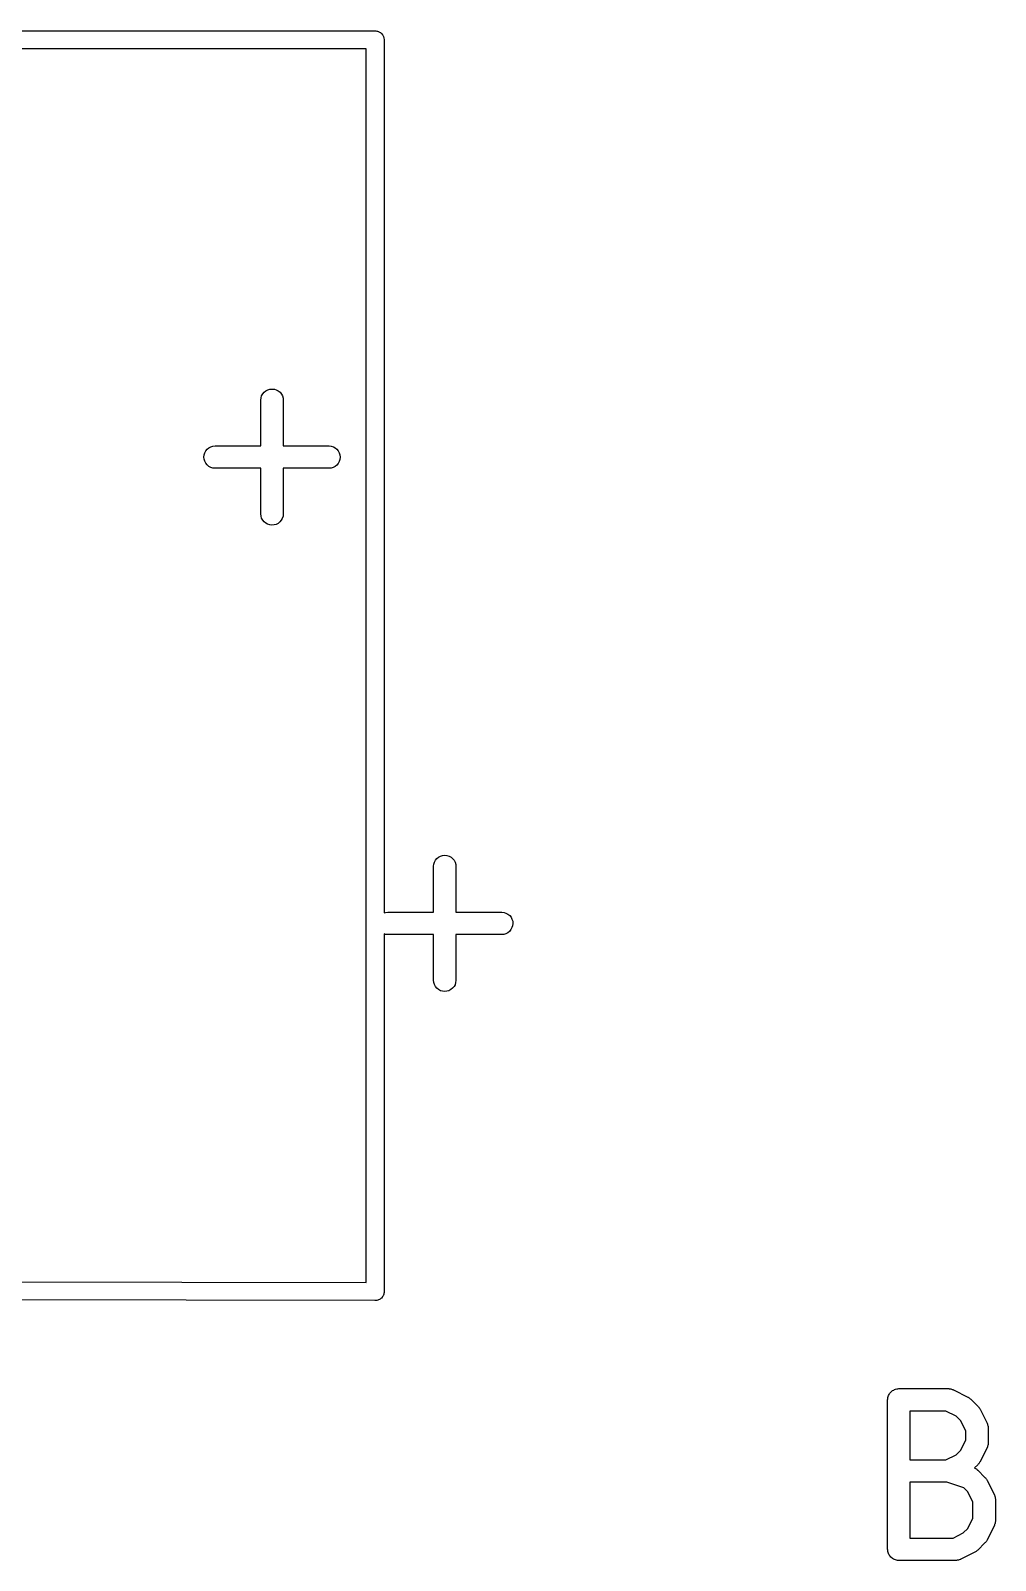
# Model space of a CAD drawing. Extents: x 88 to 197, y -105 to -93.
# Drawn here: x 160.8 to 167.26, y -105.43 to -95.19 of the extents above; entities that cross this region are included whole.
import ezdxf

# ---------------------------------------------------------------- set-up
doc = ezdxf.new("R2010")
doc.units = 0
doc.layers.add('BLACK', color=7, linetype='CONTINUOUS')

msp = doc.modelspace()

# ---------------------------------------------------------------- linework, layer by layer
at = {"layer": 'BLACK', "linetype": 'CONTINUOUS'}
for p, q in [((155.487, -95.185), (163.107, -95.187)), ((163.107, -95.187), (163.11, -95.1867)), ((163.11, -95.1867), (163.113, -95.187)), ((163.113, -95.187), (163.113, -95.187)), ((163.113, -95.187), (163.115, -95.1872)), ((163.115, -95.1872), (163.122, -95.1879)), ((163.122, -95.1879), (163.122, -95.1879)), ((163.122, -95.1879), (163.122, -95.1879)), ((163.122, -95.1879), (163.125, -95.1888)), ((163.125, -95.1888), (163.133, -95.1913)), ((163.133, -95.1913), (163.133, -95.1913)), ((163.133, -95.1913), (163.133, -95.1913)), ((163.133, -95.1913), (163.135, -95.1924)), ((163.135, -95.1924), (163.143, -95.1969)), ((163.143, -95.1969), (163.144, -95.1969)), ((163.144, -95.1969), (163.144, -95.1969)), ((163.144, -95.1969), (163.145, -95.1982)), ((163.145, -95.1982), (163.153, -95.2044)), ((163.153, -95.2044), (163.16, -95.2135)), ((163.16, -95.2135), (163.16, -95.2135)), ((163.16, -95.2135), (163.16, -95.2135)), ((163.16, -95.2135), (163.161, -95.215)), ((163.161, -95.215), (163.166, -95.2239)), ((163.166, -95.2239), (163.169, -95.2352)), ((163.169, -95.2352), (163.17, -95.2441)), ((163.17, -95.2441), (163.17, -95.2441)), ((163.17, -95.2441), (163.17, -95.247)), ((163.17, -95.247), (163.17, -95.2499)), ((163.17, -95.2499), (163.17, -101.093)), ((163.05, -95.307), (155.55, -95.305)), ((163.05, -95.4981), (163.05, -95.307)), ((163.05, -103.569), (163.05, -95.4981)), ((162.35, -97.6305), (162.358, -97.6177)), ((162.358, -97.6177), (162.367, -97.6065)), ((162.367, -97.6065), (162.378, -97.5973)), ((162.378, -97.5973), (162.391, -97.5905)), ((162.391, -97.5905), (162.405, -97.5864)), ((162.405, -97.5864), (162.42, -97.585)), ((162.42, -97.585), (162.435, -97.5866)), ((162.435, -97.5866), (162.448, -97.5909)), ((162.448, -97.5909), (162.461, -97.5979)), ((162.461, -97.5979), (162.473, -97.6072)), ((162.473, -97.6072), (162.482, -97.6185)), ((162.482, -97.6185), (162.489, -97.6315)), ((162.344, -97.659), (162.346, -97.6445)), ((162.344, -97.66), (162.344, -97.659)), ((162.344, -97.966), (162.344, -97.66)), ((162.346, -97.6445), (162.35, -97.6305)), ((162.489, -97.6315), (162.493, -97.6455)), ((162.493, -97.6455), (162.494, -97.66)), ((162.494, -97.66), (162.494, -97.966)), ((161.963, -98.0405), (161.965, -98.0259)), ((161.965, -98.0259), (161.969, -98.0119)), ((161.969, -98.0119), (161.976, -97.9991)), ((161.976, -97.9991), (161.986, -97.9878)), ((161.986, -97.9878), (161.997, -97.9785)), ((161.997, -97.9785), (162.01, -97.9717)), ((162.01, -97.9717), (162.024, -97.9674)), ((162.024, -97.9674), (162.038, -97.966)), ((162.038, -97.966), (162.344, -97.966)), ((162.494, -97.966), (162.8, -97.966)), ((162.8, -97.966), (162.801, -97.966)), ((162.801, -97.966), (162.816, -97.9676)), ((162.816, -97.9676), (162.83, -97.9721)), ((162.83, -97.9721), (162.843, -97.9791)), ((162.843, -97.9791), (162.854, -97.9885)), ((162.854, -97.9885), (162.863, -97.9999)), ((162.863, -97.9999), (162.87, -98.0129)), ((162.87, -98.0129), (162.874, -98.0269)), ((162.874, -98.0269), (162.875, -98.0415)), ((161.965, -98.0551), (161.963, -98.0405)), ((161.969, -98.0691), (161.965, -98.0551)), ((161.976, -98.0821), (161.969, -98.0691)), ((161.985, -98.0935), (161.976, -98.0821)), ((161.996, -98.1029), (161.985, -98.0935)), ((162.009, -98.1099), (161.996, -98.1029)), ((162.023, -98.1144), (162.009, -98.1099)), ((162.037, -98.116), (162.023, -98.1144)), ((162.038, -98.116), (162.037, -98.116)), ((162.344, -98.116), (162.038, -98.116)), ((162.344, -98.422), (162.344, -98.116)), ((162.8, -98.116), (162.494, -98.116)), ((162.494, -98.116), (162.494, -98.422)), ((162.815, -98.1146), (162.8, -98.116)), ((162.829, -98.1103), (162.815, -98.1146)), ((162.842, -98.1035), (162.829, -98.1103)), ((162.853, -98.0942), (162.842, -98.1035)), ((162.863, -98.0829), (162.853, -98.0942)), ((162.87, -98.0701), (162.863, -98.0829)), ((162.874, -98.0561), (162.87, -98.0701)), ((162.875, -98.0415), (162.874, -98.0561)), ((162.346, -98.4365), (162.344, -98.422)), ((162.35, -98.4505), (162.346, -98.4365)), ((162.493, -98.4375), (162.488, -98.4515)), ((162.494, -98.423), (162.493, -98.4375)), ((162.494, -98.422), (162.494, -98.423)), ((162.357, -98.4635), (162.35, -98.4505)), ((162.366, -98.4748), (162.357, -98.4635)), ((162.377, -98.4841), (162.366, -98.4748)), ((162.39, -98.4911), (162.377, -98.4841)), ((162.404, -98.4954), (162.39, -98.4911)), ((162.419, -98.4969), (162.404, -98.4954)), ((162.433, -98.4956), (162.419, -98.4969)), ((162.448, -98.4915), (162.433, -98.4956)), ((162.46, -98.4847), (162.448, -98.4915)), ((162.472, -98.4755), (162.46, -98.4847)), ((162.481, -98.4643), (162.472, -98.4755)), ((162.488, -98.4515), (162.481, -98.4643)), ((163.501, -100.781), (163.503, -100.767)), ((163.501, -100.782), (163.501, -100.781)), ((163.501, -101.088), (163.501, -100.782)), ((163.503, -100.767), (163.507, -100.753)), ((163.507, -100.753), (163.514, -100.74)), ((163.514, -100.74), (163.524, -100.729)), ((163.524, -100.729), (163.535, -100.72)), ((163.535, -100.72), (163.548, -100.713)), ((163.548, -100.713), (163.562, -100.709)), ((163.562, -100.709), (163.577, -100.707)), ((163.577, -100.707), (163.591, -100.709)), ((163.591, -100.709), (163.605, -100.713)), ((163.605, -100.713), (163.618, -100.72)), ((163.618, -100.72), (163.629, -100.73)), ((163.629, -100.73), (163.638, -100.741)), ((163.638, -100.741), (163.645, -100.754)), ((163.645, -100.754), (163.65, -100.768)), ((163.65, -100.768), (163.651, -100.782)), ((163.651, -100.782), (163.651, -101.088)), ((163.17, -101.093), (163.18, -101.09)), ((163.18, -101.09), (163.195, -101.088)), ((163.195, -101.088), (163.501, -101.088)), ((163.651, -101.088), (163.957, -101.088)), ((163.957, -101.088), (163.958, -101.088)), ((163.958, -101.088), (163.973, -101.09)), ((163.973, -101.09), (163.986, -101.094)), ((163.986, -101.094), (163.999, -101.102)), ((163.999, -101.102), (164.011, -101.111)), ((164.019, -101.205), (164.01, -101.217)), ((164.011, -101.111), (164.02, -101.122)), ((164.026, -101.192), (164.019, -101.205)), ((164.02, -101.122), (164.026, -101.135)), ((164.026, -101.135), (164.031, -101.149)), ((164.03, -101.179), (164.026, -101.192)), ((164.032, -101.164), (164.03, -101.179)), ((164.031, -101.149), (164.032, -101.164)), ((163.179, -101.237), (163.17, -101.234)), ((163.17, -101.234), (163.17, -103.626)), ((163.194, -101.238), (163.179, -101.237)), ((163.195, -101.238), (163.194, -101.238)), ((163.501, -101.238), (163.195, -101.238)), ((163.501, -101.544), (163.501, -101.238)), ((163.957, -101.238), (163.651, -101.238)), ((163.651, -101.238), (163.651, -101.544)), ((163.972, -101.237), (163.957, -101.238)), ((163.986, -101.233), (163.972, -101.237)), ((163.998, -101.226), (163.986, -101.233)), ((164.01, -101.217), (163.998, -101.226)), ((163.502, -101.559), (163.501, -101.544)), ((163.507, -101.573), (163.502, -101.559)), ((163.514, -101.586), (163.507, -101.573)), ((163.523, -101.597), (163.514, -101.586)), ((163.534, -101.607), (163.523, -101.597)), ((163.547, -101.614), (163.534, -101.607)), ((163.561, -101.618), (163.547, -101.614)), ((163.575, -101.619), (163.561, -101.618)), ((163.59, -101.618), (163.575, -101.619)), ((163.604, -101.614), (163.59, -101.618)), ((163.617, -101.607), (163.604, -101.614)), ((163.628, -101.598), (163.617, -101.607)), ((163.638, -101.587), (163.628, -101.598)), ((163.645, -101.574), (163.638, -101.587)), ((163.649, -101.56), (163.645, -101.574)), ((163.651, -101.545), (163.649, -101.56)), ((163.651, -101.544), (163.651, -101.545)), ((155.55, -103.555), (163.05, -103.569)), ((163.157, -103.667), (163.153, -103.672)), ((163.16, -103.663), (163.157, -103.667)), ((163.163, -103.657), (163.16, -103.662)), ((163.16, -103.662), (163.16, -103.663)), ((163.16, -103.663), (163.16, -103.663)), ((163.166, -103.652), (163.163, -103.657)), ((163.167, -103.646), (163.166, -103.652)), ((163.166, -103.652), (163.166, -103.652)), ((163.166, -103.652), (163.166, -103.652)), ((163.169, -103.641), (163.167, -103.646)), ((163.17, -103.635), (163.169, -103.641)), ((163.169, -103.641), (163.169, -103.641)), ((163.169, -103.641), (163.169, -103.641)), ((163.17, -103.626), (163.17, -103.629)), ((163.17, -103.629), (163.17, -103.635)), ((163.107, -103.689), (155.535, -103.675)), ((163.11, -103.689), (163.107, -103.689)), ((163.116, -103.689), (163.11, -103.689)), ((163.122, -103.688), (163.116, -103.689)), ((163.128, -103.686), (163.122, -103.688)), ((163.122, -103.688), (163.122, -103.688)), ((163.122, -103.688), (163.122, -103.688)), ((163.133, -103.685), (163.128, -103.686)), ((163.139, -103.682), (163.133, -103.685)), ((163.133, -103.685), (163.133, -103.685)), ((163.133, -103.685), (163.133, -103.685)), ((163.143, -103.679), (163.139, -103.682)), ((163.148, -103.675), (163.143, -103.679)), ((163.143, -103.679), (163.143, -103.679)), ((163.143, -103.679), (163.143, -103.679)), ((163.153, -103.672), (163.148, -103.675)), ((163.153, -103.672), (163.153, -103.672)), ((163.153, -103.672), (163.153, -103.672)), ((166.588, -104.285), (166.595, -104.283)), ((166.595, -104.283), (166.602, -104.281)), ((166.602, -104.281), (166.609, -104.28)), ((166.602, -104.281), (166.602, -104.281)), ((166.602, -104.281), (166.602, -104.281)), ((166.609, -104.28), (166.616, -104.279)), ((166.616, -104.279), (166.95, -104.279)), ((166.95, -104.279), (166.951, -104.279)), ((166.951, -104.279), (166.953, -104.28)), ((166.953, -104.28), (166.955, -104.28)), ((166.955, -104.28), (166.96, -104.28)), ((166.96, -104.28), (166.965, -104.281)), ((166.965, -104.281), (166.968, -104.282)), ((166.968, -104.282), (166.97, -104.282)), ((166.97, -104.282), (166.974, -104.284)), ((166.541, -104.353), (166.542, -104.346)), ((166.541, -104.354), (166.541, -104.353)), ((166.541, -105.354), (166.541, -104.354)), ((166.541, -104.354), (166.541, -104.354)), ((166.541, -104.354), (166.541, -104.354)), ((166.541, -104.354), (166.541, -104.354)), ((166.542, -104.346), (166.543, -104.339)), ((166.543, -104.339), (166.545, -104.332)), ((166.543, -104.339), (166.543, -104.339)), ((166.543, -104.339), (166.543, -104.339)), ((166.545, -104.332), (166.547, -104.325)), ((166.547, -104.325), (166.547, -104.325)), ((166.547, -104.325), (166.548, -104.325)), ((166.548, -104.325), (166.551, -104.319)), ((166.551, -104.319), (166.554, -104.312)), ((166.554, -104.312), (166.554, -104.312)), ((166.554, -104.312), (166.555, -104.312)), ((166.555, -104.312), (166.559, -104.307)), ((166.559, -104.307), (166.564, -104.301)), ((166.564, -104.301), (166.569, -104.296)), ((166.564, -104.301), (166.564, -104.301)), ((166.564, -104.301), (166.564, -104.301)), ((166.569, -104.296), (166.575, -104.292)), ((166.575, -104.292), (166.582, -104.288)), ((166.575, -104.292), (166.575, -104.292)), ((166.575, -104.292), (166.575, -104.292)), ((166.582, -104.288), (166.588, -104.285)), ((166.588, -104.285), (166.588, -104.285)), ((166.588, -104.285), (166.588, -104.285)), ((166.974, -104.284), (166.979, -104.285)), ((166.979, -104.285), (166.981, -104.287)), ((166.981, -104.287), (166.983, -104.287)), ((166.983, -104.287), (167.079, -104.335)), ((167.079, -104.335), (167.08, -104.335)), ((167.08, -104.335), (167.083, -104.338)), ((167.083, -104.338), (167.087, -104.34)), ((167.087, -104.34), (167.089, -104.342)), ((167.089, -104.342), (167.092, -104.343)), ((167.092, -104.343), (167.095, -104.346)), ((167.095, -104.346), (167.098, -104.349)), ((167.098, -104.349), (167.146, -104.397)), ((166.691, -104.429), (166.691, -104.756)), ((166.932, -104.429), (166.691, -104.429)), ((167.001, -104.464), (166.932, -104.429)), ((167.031, -104.494), (167.001, -104.464)), ((167.146, -104.397), (167.146, -104.397)), ((167.146, -104.397), (167.149, -104.401)), ((167.149, -104.401), (167.152, -104.404)), ((167.152, -104.404), (167.154, -104.406)), ((167.154, -104.406), (167.156, -104.409)), ((167.156, -104.409), (167.158, -104.413)), ((167.158, -104.413), (167.16, -104.416)), ((167.16, -104.416), (167.207, -104.511)), ((167.065, -104.563), (167.031, -104.494)), ((167.065, -104.622), (167.065, -104.563)), ((167.207, -104.511), (167.208, -104.512)), ((167.208, -104.512), (167.209, -104.514)), ((167.209, -104.514), (167.21, -104.516)), ((167.21, -104.516), (167.211, -104.521)), ((167.211, -104.521), (167.213, -104.526)), ((167.213, -104.526), (167.213, -104.528)), ((167.213, -104.528), (167.214, -104.53)), ((167.214, -104.53), (167.214, -104.535)), ((167.214, -104.535), (167.215, -104.54)), ((167.215, -104.54), (167.215, -104.543)), ((167.215, -104.543), (167.215, -104.545)), ((167.215, -104.545), (167.215, -104.64)), ((167.001, -104.721), (167.031, -104.691)), ((167.031, -104.691), (167.065, -104.622)), ((167.207, -104.674), (167.16, -104.769)), ((167.208, -104.672), (167.207, -104.674)), ((167.209, -104.67), (167.208, -104.672)), ((167.211, -104.665), (167.209, -104.67)), ((167.213, -104.66), (167.211, -104.665)), ((167.214, -104.656), (167.213, -104.658)), ((167.213, -104.658), (167.213, -104.66)), ((167.215, -104.646), (167.214, -104.651)), ((167.214, -104.651), (167.214, -104.656)), ((167.215, -104.64), (167.215, -104.641)), ((167.215, -104.641), (167.215, -104.643)), ((167.215, -104.643), (167.215, -104.646)), ((166.691, -104.756), (166.932, -104.756)), ((166.932, -104.756), (167.001, -104.721)), ((167.146, -104.788), (167.124, -104.81)), ((167.148, -104.785), (167.146, -104.788)), ((167.151, -104.782), (167.148, -104.785)), ((167.153, -104.779), (167.151, -104.782)), ((167.155, -104.777), (167.153, -104.779)), ((167.157, -104.773), (167.155, -104.777)), ((167.159, -104.77), (167.157, -104.773)), ((167.16, -104.769), (167.159, -104.77)), ((167.124, -104.81), (167.126, -104.811)), ((167.126, -104.811), (167.131, -104.814)), ((167.131, -104.814), (167.132, -104.815)), ((167.132, -104.815), (167.134, -104.816)), ((167.134, -104.816), (167.138, -104.819)), ((167.138, -104.819), (167.142, -104.822)), ((167.142, -104.822), (167.144, -104.824)), ((167.144, -104.824), (167.146, -104.825)), ((167.146, -104.825), (167.193, -104.873)), ((167.193, -104.873), (167.194, -104.874)), ((167.194, -104.874), (167.197, -104.877)), ((167.197, -104.877), (167.2, -104.88)), ((167.2, -104.88), (167.201, -104.883)), ((167.201, -104.883), (167.203, -104.885)), ((167.203, -104.885), (167.205, -104.889)), ((167.205, -104.889), (167.207, -104.892)), ((167.207, -104.892), (167.255, -104.988)), ((166.691, -104.906), (166.691, -105.279)), ((166.938, -104.906), (166.691, -104.906)), ((167.052, -104.944), (166.938, -104.906)), ((167.079, -104.97), (167.052, -104.944)), ((167.113, -105.039), (167.079, -104.97)), ((167.255, -104.988), (167.255, -104.988)), ((167.255, -104.988), (167.256, -104.991)), ((167.256, -104.991), (167.257, -104.992)), ((167.257, -104.992), (167.259, -104.997)), ((167.259, -104.997), (167.26, -105.002)), ((167.113, -105.146), (167.113, -105.039)), ((167.26, -105.002), (167.261, -105.004)), ((167.261, -105.004), (167.261, -105.006)), ((167.261, -105.006), (167.262, -105.012)), ((167.262, -105.012), (167.263, -105.017)), ((167.263, -105.017), (167.263, -105.019)), ((167.263, -105.019), (167.263, -105.021)), ((167.263, -105.021), (167.263, -105.164)), ((167.079, -105.215), (167.113, -105.146)), ((167.255, -105.197), (167.207, -105.293)), ((167.256, -105.195), (167.255, -105.197)), ((167.257, -105.193), (167.256, -105.195)), ((167.258, -105.189), (167.257, -105.193)), ((167.26, -105.184), (167.258, -105.189)), ((167.261, -105.182), (167.26, -105.184)), ((167.262, -105.174), (167.261, -105.179)), ((167.261, -105.179), (167.261, -105.182)), ((167.263, -105.169), (167.262, -105.174)), ((167.263, -105.164), (167.263, -105.165)), ((167.263, -105.165), (167.263, -105.167)), ((167.263, -105.167), (167.263, -105.169)), ((166.691, -105.279), (166.98, -105.279)), ((166.98, -105.279), (167.048, -105.245)), ((167.048, -105.245), (167.079, -105.215)), ((167.199, -105.306), (167.196, -105.309)), ((167.201, -105.303), (167.199, -105.306)), ((167.203, -105.301), (167.201, -105.303)), ((167.205, -105.297), (167.203, -105.301)), ((167.207, -105.294), (167.205, -105.297)), ((167.207, -105.293), (167.207, -105.294)), ((166.542, -105.361), (166.541, -105.354)), ((166.543, -105.368), (166.542, -105.361)), ((166.543, -105.369), (166.543, -105.368)), ((166.545, -105.376), (166.543, -105.369)), ((166.543, -105.369), (166.543, -105.369)), ((166.547, -105.382), (166.545, -105.376)), ((166.547, -105.383), (166.547, -105.382)), ((166.55, -105.389), (166.547, -105.383)), ((166.547, -105.383), (166.547, -105.383)), ((166.554, -105.395), (166.55, -105.389)), ((166.554, -105.396), (166.554, -105.395)), ((166.558, -105.401), (166.554, -105.396)), ((166.554, -105.396), (166.554, -105.396)), ((166.563, -105.407), (166.558, -105.401)), ((166.569, -105.412), (166.563, -105.407)), ((166.563, -105.407), (166.563, -105.407)), ((166.563, -105.407), (166.563, -105.407)), ((167.126, -105.374), (167.031, -105.421)), ((167.13, -105.372), (167.126, -105.374)), ((167.134, -105.37), (167.13, -105.372)), ((167.136, -105.368), (167.134, -105.37)), ((167.139, -105.366), (167.136, -105.368)), ((167.142, -105.363), (167.139, -105.366)), ((167.145, -105.361), (167.142, -105.363)), ((167.146, -105.36), (167.145, -105.361)), ((167.193, -105.312), (167.146, -105.36)), ((167.196, -105.309), (167.193, -105.312)), ((166.574, -105.416), (166.569, -105.412)), ((166.575, -105.417), (166.574, -105.416)), ((166.574, -105.416), (166.574, -105.416)), ((166.581, -105.42), (166.575, -105.417)), ((166.587, -105.423), (166.581, -105.42)), ((166.587, -105.424), (166.587, -105.423)), ((166.587, -105.423), (166.587, -105.423)), ((166.594, -105.426), (166.587, -105.424)), ((166.601, -105.428), (166.594, -105.426)), ((166.608, -105.429), (166.601, -105.428)), ((166.601, -105.428), (166.601, -105.428)), ((166.601, -105.428), (166.601, -105.428)), ((166.615, -105.429), (166.608, -105.429)), ((166.616, -105.429), (166.615, -105.429)), ((166.997, -105.429), (166.616, -105.429)), ((166.616, -105.429), (166.616, -105.429)), ((166.616, -105.429), (166.616, -105.429)), ((166.616, -105.429), (166.616, -105.429)), ((167, -105.429), (166.997, -105.429)), ((167.002, -105.429), (167, -105.429)), ((167.007, -105.428), (167.002, -105.429)), ((167.012, -105.428), (167.007, -105.428)), ((167.014, -105.427), (167.012, -105.428)), ((167.016, -105.427), (167.014, -105.427)), ((167.021, -105.425), (167.016, -105.427)), ((167.026, -105.424), (167.021, -105.425)), ((167.028, -105.423), (167.026, -105.424)), ((167.03, -105.422), (167.028, -105.423)), ((167.031, -105.421), (167.03, -105.422))]:
    msp.add_line(p, q, dxfattribs=at)

doc.saveas('drawing.dxf')
